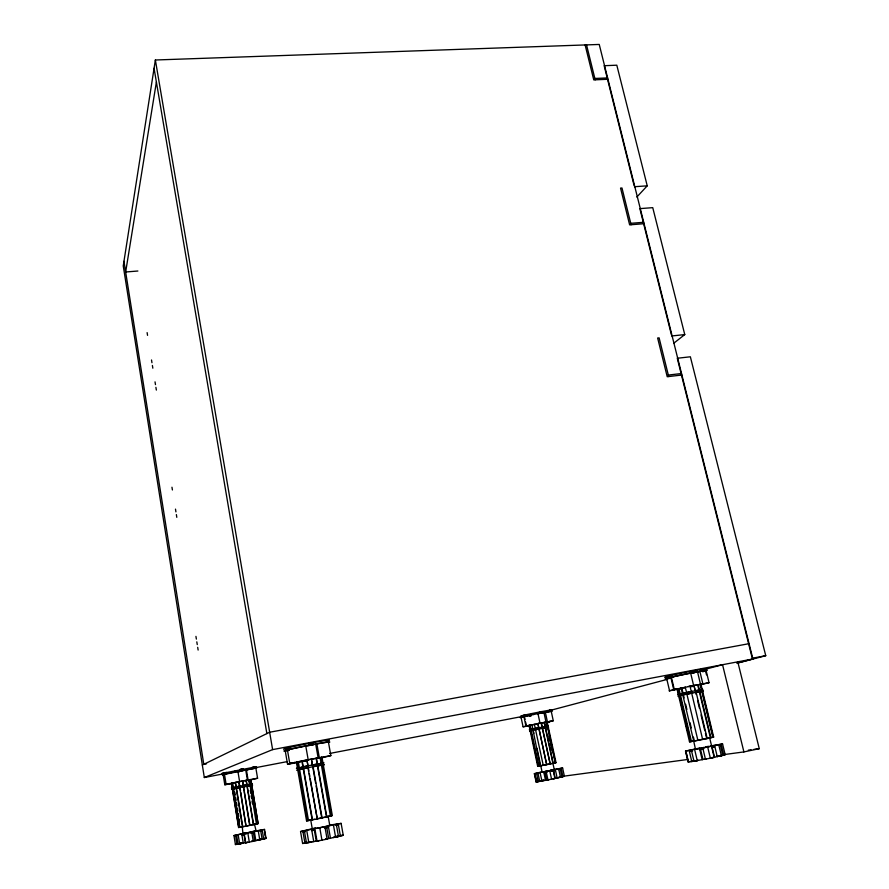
<?xml version="1.0" encoding="UTF-8"?>
<svg xmlns="http://www.w3.org/2000/svg" width="889" height="889" viewBox="0 0 889 889"><rect width="100%" height="100%" fill="white"/><g stroke="black" fill="none" stroke-linecap="round" stroke-linejoin="round"><path stroke-width="1.33" d="M736.825 663.194L752.894 658.982L599.242 44.45L155.364 59.996L123.249 265.911L204.314 777.531L223.395 773.863M156.397 81.988L125.66 271.99L137.884 271.012M306.561 820.836L297.726 769.93L298.537 769.774L307.372 820.669L306.561 820.836L309.361 820.08L308.561 820.236M321.985 757.328L322.996 763.073L320.273 763.518L321.085 763.362L320.062 757.595L319.262 757.761L321.985 757.328L321.151 757.606M315.651 783.309L312.75 766.785L321.407 765.162L330.441 816.113L329.63 816.269L331.53 815.791L322.518 765.029L324.329 764.684L312.528 766.796M256.488 766.707L222.006 773.441L223.183 773.33M533.133 730.191L545.268 727.758L554.28 769.663L542.112 772.074L536.967 748.227M636.857 197.014L647.236 185.834L616.81 65.197L604.153 65.708L634.057 185.379M542.112 772.074L543.457 771.73M673.862 343.154L684.763 334.586L652.748 207.659L639.869 208.626L671.373 334.631M702.899 689.442L695.509 690.697M243.919 790.254L243.353 786.832L250.087 785.543L256.443 823.97L255.843 824.081L258.077 823.581L250.954 779.609L248.542 779.953L248.909 782.131M541.912 771.863L534.345 773.686L536.1 781.998L540.834 780.909M539.401 781.031L536.556 781.753L535.211 775.386M202.336 765.029L269.656 732.236L749.071 643.669M240.541 790.921L239.986 787.498L232.329 789.11L238.574 827.515L242.364 826.614M706.11 670.539L709.044 682.696L691.309 685.986L693.598 685.43L690.664 673.129A20.358 0.589 -11.6 0 0 671.406 677.251L674.295 689.475L678.574 688.664L669.095 690.842L680.307 688.797M703.788 748.827L703.055 749.105L705.444 759.162L706.177 758.839L693.976 761.24L691.598 751.227L689.419 751.594L691.786 761.584L698.187 760.295L693.976 761.24M204.314 777.531L272.612 749.616L752.894 658.982M709.044 682.696L700.543 684.63M702.199 759.784L699.799 749.727L702.71 749.027M702.232 689.553L701.432 689.72L700.188 684.53L700.976 684.363L713.656 737.059L712.367 737.392L713.178 737.237L697.565 671.995L689.686 673.484M702.632 739.459L693.742 741.159L682.796 695.031L696.131 692.298L707.211 738.537L702.632 739.459L691.686 693.198M305.894 746.149L316.873 743.893A22.058 0.711 -11.1 0 1 328.463 742.237L330.852 755.617L321.862 757.817M327.252 816.535L328.174 816.435L329.797 825.559L322.818 827.192L312.306 829.07L310.717 819.936M315.228 827.97L300.549 831.537L302.604 843.494L307.472 842.35M306.016 842.305L304.749 842.75L307.127 842.283M237.252 771.485L255.876 768.118L257.577 778.242L250.676 779.864M312.306 829.07L315.262 828.315M708.733 737.981L709.655 737.87L711.644 746.127L705.31 747.538L695.476 749.26L693.698 741.037M668.061 678.096L672.817 677.118L668.084 678.107M235.018 771.208L236.141 770.952M533.967 714.445L520.143 717.545L521.587 717.456M328.174 816.435L316.662 818.913M299.426 762.284L300.482 761.962M289.058 750.06L285.236 750.783L287.536 764.207L294.915 762.518L289.77 763.507L287.436 749.983A22.058 0.711 -11.1 0 1 305.772 745.982L308.161 759.595L307.038 759.939L330.852 755.617M540.168 765.918L537.678 766.318L529.055 725.602L532.011 724.902L540.168 765.918L546.757 764.64L537.889 723.668L546.624 764.673L550.18 763.951L541.423 722.968L537.889 723.668M225.206 774.052L223.128 774.497L224.806 784.754L230.04 783.587L226.106 784.354L224.461 774.13L237.896 771.263L239.585 781.531L238.93 781.72L257.577 778.242M545.524 780.353L548.969 779.586L547.935 779.897L546.291 772.163L547.324 771.874L543.89 772.63L545.524 780.353L539.712 781.409L538.078 773.708L536.645 773.952L538.267 781.642L543.212 780.653L539.712 781.409M709.655 737.87L694.398 740.926M717.279 756.739L714.867 746.704L712.122 747.282L714.534 757.339L711.411 757.784L722.846 755.428L720.434 745.438L721.368 745.171L723.779 755.139L717.367 756.428L718.312 756.15M723.779 755.139L725.18 754.717L722.568 743.96L711.056 745.838M551.191 711.478L552.191 711.178L537.767 713.656M547.168 721.968L556.047 762.662L554.68 762.984L555.281 762.873L546.524 722.024L541.101 723.035L550.18 763.951M245.897 832.815L233.963 835.56L235.418 844.55L236.585 844.206M310.483 841.961L312.05 841.761L304.938 843.194L303.027 832.115L304.571 831.893L306.494 842.983L318.418 840.638M313.761 841.761L311.828 830.615L315.084 829.993L317.029 841.15L319.495 840.438M254.476 824.236L256.143 831.059L233.963 835.56M693.442 737.081L694.376 741.026L689.52 741.837L677.062 689.186L681.807 688.064L684.152 697.965M255.443 768.407L256.832 767.918L222.217 774.797L223.395 774.675M530.177 730.869L531.255 730.614M548.024 725.98L546.791 726.169L546.213 723.49M691.786 761.584L688.042 761.773L685.519 751.083L722.568 743.96M548.302 725.957L529.911 729.613L530.5 729.491M547.824 727.369L548.435 727.202L547.057 727.435L547.657 727.313M235.241 835.938L236.007 835.727M548.569 727.213L545.268 727.758M311.828 830.615L314.317 829.948L316.251 841.05M322.929 763.24L324.018 762.884L312.217 764.985M548.702 710.822L667.717 679.252M702.488 670.028L722.546 664.705L743.904 751.916L759.273 748.671L737.781 661.838M255.01 824.181L245.997 826.081L238.752 781.809L242.63 781.042L249.92 825.348L246.02 826.137L240.763 792.266M666.25 678.751A20.358 0.589 -11.6 0 1 666.661 678.507L673.295 677.074M737.614 663.072L765.751 655.693L690.364 356.789L677.274 358.256L752.25 658.238L765.751 655.693M697.565 671.995L699.876 671.395A20.358 0.589 -11.6 0 1 705.533 670.817L706.511 674.851M537.834 713.756L551.236 711.278L553.269 720.757L546.924 722.135L550.28 721.479L547.502 722.09M683.063 694.954L677.929 696.187L683.43 694.909L682.796 695.031M245.608 833.282L242.964 833.704L242.264 826.714M537.678 766.318L539.078 765.985L538.49 766.107M243.119 786.854L251.898 785.287L251.276 785.409L251.054 784.054L252.387 783.787L242.897 785.487M243.275 843.261L241.919 834.904L244.319 834.438L245.686 842.794L247.764 842.261L238.052 844.172L236.707 835.849L235.652 836.004L236.996 844.328L235.418 844.55M335.209 836.982L333.308 837.471L338.498 836.538L336.531 825.459L338.431 824.992L340.398 836.049L336.509 836.749M330.497 838.383L328.53 827.248L325.141 827.97L327.108 839.116L325.296 839.26L338.498 836.538M340.398 836.049L343.254 835.304L341.12 823.381L329.086 825.181M701.31 691.52L702.621 691.175L701.821 691.342L702.554 694.387M558.981 777.431L558.003 777.675L564.404 776.308L562.615 768.018L551.625 769.918M557.147 778.019L555.492 770.307L551.358 771.074L553.28 770.763L554.925 778.486L553.002 778.775L561.97 776.942L560.314 769.241L561.292 769.007L562.937 776.686M307.972 765.851L306.961 760.073L307.972 765.851L297.415 768.129L296.415 762.373L299.126 761.74L298.315 761.884L308.505 820.547L317.262 818.869L307.95 767.718L313.084 766.707L322.096 817.913L316.928 818.958M321.085 763.362L312.428 764.973L311.406 759.195L320.062 757.595M702.31 691.309L703.41 690.975L695.898 692.331M231.407 783.409L232.34 787.765L231.407 783.409L233.296 782.976L232.674 783.087L239.874 827.303L246.297 826.07M242.953 784.376L242.63 781.042M242.408 781.098L249.142 779.831L249.865 784.187L249.264 784.309L251.676 783.931M548.913 710.733C565.86 706.811 514.142 716.645 521.332 716.212M241.919 834.904L246.409 833.926M300.549 831.537L341.12 823.381M525.043 719.39L524.477 716.701L521.076 717.356L523.065 726.769L529.344 725.402L525.921 726.069L523.932 716.612L530.122 715.245M533.511 714.512L537.978 713.634L540.001 723.135L538.634 723.468L553.269 720.757M534.345 773.686L562.615 768.018M259.91 839.661L258.355 840.027L266.033 838.394L264.533 829.426L252.454 831.504M255.854 840.727L254.476 832.382L250.754 833.049L251.876 832.915L253.254 841.283L252.132 841.383L262.133 839.338L260.755 831.015L262.311 830.659L263.689 838.96M252.876 767.629L255.221 767.074M702.71 669.884L703.644 669.628L702.21 669.861M243.353 786.832L239.986 787.498M289.77 763.507L308.161 759.595M326.785 740.981L327.763 740.704L326.196 740.937M299.226 767.651L296.437 768.396L297.371 768.285M680.452 688.675L677.651 689.164L678.874 694.331M693.987 685.552L695.242 690.775L693.987 685.552L700.465 684.374M684.108 687.986L684.23 687.986M245.686 842.794L249.309 842.105L247.831 833.037L264.533 829.426M705.444 733.358L706.699 738.626L713.178 737.237M257.299 839.849L262.444 838.771M685.519 751.083L699.699 748.038M308.694 743.582L313.261 742.748L308.85 743.682M223.561 772.986C221.872 773.419 230.073 771.774 224.984 772.697M226.106 784.354L239.585 781.531M233.262 787.454L231.396 787.898L232.351 787.787M695.242 690.775L701.432 689.72M696.12 694.453L696.131 692.298M244.231 833.382L245.431 833.115M542.468 780.498L544.168 780.109L542.123 780.464M702.554 671.606L704.021 671.251L702.599 671.462M250.687 785.587L252.609 785.143L249.487 785.665L250.087 785.543M695.631 692.409L702.11 691.209M316.117 785.976L321.751 817.969L330.441 816.113M240.719 843.161L237.352 843.983L241.797 843.116L237.696 843.994M298.315 761.884L306.961 760.073M674.295 689.475L690.042 686.33L691.298 691.564L682.408 693.398L681.174 688.175L685.363 687.297M700.81 684.719L703.499 684.119L701.399 684.519M531.811 714.289L532.778 714.056L531.044 714.356M525.921 726.069L538.023 723.646M549.846 764.018L555.281 762.873M689.419 751.594L692.587 750.905M288.825 748.138L290.325 747.771L287.969 748.138M232.674 783.087L239.041 781.764L239.574 785.043M247.42 780.409L246.786 780.531M299.637 769.463L308.294 767.663L308.883 771.063M532.444 729.002L529.299 729.725L530.411 729.569M303.027 832.115L305.238 831.637M532.711 730.269L529.566 730.98L530.666 730.825M244.142 791.599L249.687 825.381L256.443 823.97M236.996 844.328L242.353 843.25L238.052 844.172M317.029 841.15L327.108 839.116M705.444 759.162L714.534 757.339M226.451 773.897L225.028 774.186M249.865 784.187L233.385 787.454L234.007 787.332M531.489 725.002L534.533 724.357M238.019 772.052L239.13 771.796L237.852 771.996M693.742 741.159L694.376 741.026M709.333 737.759L708.711 737.892L713.656 737.059M547.935 779.897L554.925 778.486M324.474 827.926L328.53 827.248M308.505 820.547L309.328 820.369L307.372 820.669M249.309 842.105L253.254 841.283M301.827 767.085L308.55 765.707M238.574 827.515L240.497 827.181L239.874 827.303M258.232 823.492L254.287 824.192M556.047 762.662L552.98 763.195M553.28 770.763L555.492 770.307M719.312 755.761L721.935 755.105M336.031 836.482L342.098 835.227M336.475 836.516L343.254 835.304M287.28 748.271L285.125 748.771L287.491 748.405M296.482 762.484L297.27 762.317M677.062 689.186L678.44 689.008L677.651 689.164M690.942 686.797L693.487 686.275M235.141 787.065L240.13 786.043M686.019 694.331L692.664 692.976M534.545 728.558L539.501 727.546M559.214 777.275L562.615 776.519L559.503 777.008M266.033 838.394C249.465 841.305 273.179 836.938 263.366 838.605M669.806 676.118C677.196 674.529 664.45 676.962 669.206 676.24M547.946 710.767L550.18 710.367L548.313 710.789M524.11 716.712L521.876 717.134L524.11 716.623M248.542 779.953L249.142 779.831M298.582 769.841L297.726 769.93M679.085 694.209L678.296 694.376L683.041 693.276L682.408 693.398M529.055 725.602L529.655 725.48M546.524 722.024L545.924 722.146L547.302 721.924M678.674 695.998L679.463 695.831M534.811 729.825L539.767 728.813M557.903 769.518L559.948 769.096M531.311 715.601L529.433 716.012L531.166 715.712M308.872 767.518L296.748 770.196L297.682 770.074M692.275 691.331L677.607 694.498L678.351 694.453M546.791 726.169L547.391 726.057M546.013 771.185L547.568 770.863M248.564 832.448L250.287 832.093M310.85 745.004C303.227 746.727 318.684 743.404 311.061 745.138M694.453 672.395C701.832 671.051 687.186 673.862 694.565 672.529M241.519 769.141C236.041 770.352 247.409 767.963 241.886 769.174M241.752 770.507C236.218 771.73 247.631 769.318 242.108 770.541M688.33 686.486L693.598 685.43M535.989 723.946L540.001 723.135M240.352 787.41L231.618 789.265L232.329 789.11M547.035 779.397L547.768 779.353M251.765 840.927L253.709 840.527M306.616 760.117L311.739 759.106M689.953 686.33L694.487 685.441M307.638 765.907L312.761 764.896M695.743 690.664L691.298 691.564M701.81 747.849L703.899 747.438M288.28 749.927L285.436 750.56L288.481 750.06M688.208 761.895L693.853 760.795M541.634 711.6C535.834 712.745 543.479 711.444 542.057 711.522M541.912 712.867C536.1 714.011 543.746 712.7 542.323 712.789M542.023 727.046L546.279 726.235M542.29 728.313L546.546 727.502M689.52 741.837L692.864 741.037M543.89 772.63L546.291 772.163M331.53 815.791L332.342 815.635L323.318 764.862M256.099 767.585L287.436 761.573M329.686 753.461L521.821 716.567M303.193 761.44L305.916 760.917M232.107 787.754L232.74 787.632M699.799 749.727L703.055 749.105M224.806 772.83L223.828 773.019M250.331 779.72L250.954 779.609M206.515 763.807L203.792 764.318L123.96 261.322M671.406 677.251L673.54 676.851M702.377 671.406L704.488 671.017M558.648 769.507L561.292 769.007M526.632 715.301L529.088 714.845M681.174 688.175L681.807 688.064M302.393 761.484L305.894 760.828M244.475 826.381L241.841 826.826M550.691 770.252L552.058 769.996M259.799 831.126L262.311 830.659M226.184 773.863L223.161 774.597L224.517 774.286M529.144 725.78L523.154 726.813M705.955 746.771L708.511 746.304M314.595 819.314L310.861 819.958M705.966 747.038L707.877 746.682M253.465 831.471L254.721 831.248M335.842 825.47L338.431 824.992M327.841 816.291L331.464 815.713M554.392 777.931L556.114 777.753M297.115 762.706L287.536 764.207M230.829 783.765L224.806 784.754M529.888 725.491L531.966 725.124M235.852 771.096L235.196 771.196M225.439 772.986L227.562 772.63M692.131 760.884L694.353 760.506M553.158 769.807L554.314 769.63M536.1 781.998L538.267 781.642M327.574 825.837L328.863 825.625M714.867 746.704L711.745 747.193L714.145 757.195M224.184 774.508L226.239 774.197M552.569 763.329L540.768 765.718M748.316 750.16L751.061 749.783M753.794 749.416L759.273 748.671M559.959 776.697L687.619 759.495M723.313 754.683L743.904 751.916M710.711 746.204L711.644 746.127M302.604 843.494L304.938 843.194M522.288 717.301L521.076 717.356M723.224 754.95L725.18 754.717M716.734 756.183L718.012 756.039M254.476 832.382L253.354 832.515L254.721 840.838M668.317 375.058L681.519 373.524M681.896 375.014L667.217 376.725L657.638 338.009L659.105 337.853L668.695 376.547M563.326 776.43L564.404 776.308M671.706 335.975L684.763 334.586M630.734 223.317L643.714 222.294M644.069 223.717L629.634 224.85L620.544 188.09L621.978 187.99L631.09 224.739M634.402 186.723L647.236 185.834M594.852 78.465L607.609 77.921M607.954 79.265L593.763 79.877L585.118 44.95M685.875 751.994L688.319 761.984M586.529 44.895L595.186 79.821M718.812 744.993L721.424 755.85M699.876 671.395L702.832 683.652M702.799 695.398L712.856 737.214M698.187 684.752L699.443 689.964M699.832 691.598L710.922 737.759M697.687 684.863L698.932 690.075M699.332 691.709L710.4 737.848M697.554 700.454L699.454 708.355M701.032 714.934L704.81 730.725M707.755 747.327L710.367 758.228M700.554 749.449L702.932 759.45M685.263 687.297L686.608 692.52M686.897 694.165L697.898 740.381M685.641 704.244L686.897 709.5M690.008 722.635L691.264 727.891M694.709 749.838L697.287 760.717M678.929 688.731L691.442 741.537M678.296 688.842L690.809 741.67M679.263 695.954L680.218 699.999M681.174 704.032L683.085 712.089M685.63 722.835L687.53 730.902M670.917 677.707L673.773 689.831M685.952 751.316L688.497 762.106M666.661 678.507L669.528 690.642M558.703 768.963L560.492 777.319M545.346 712.222L547.38 721.712M546.713 722.046L555.447 762.784M543.968 712.589L545.99 722.046M548.891 735.992L550.047 741.382M550.635 744.082L552.08 750.838M544.457 722.39L553.225 763.318M544.135 722.468L544.99 726.502M553.569 770.607L555.214 778.308M549.791 770.819L551.569 779.197M544.935 772.341L546.568 780.042M534.4 724.379L543.246 765.329M533.356 731.247L533.811 733.358M530.144 725.324L538.79 766.14M540.123 772.697L541.901 781.053M529.622 725.424L538.267 766.251M525.61 722.079L526.466 726.102M536.334 779.242L536.834 781.609M534.756 774.197L536.378 781.853M333.486 825.248L335.62 837.294M321.173 757.495L322.196 763.24M316.873 743.893L319.273 757.461M315.728 744.293L318.129 757.817M316.473 758.217L317.495 763.995M317.806 765.807L326.841 816.913M316.128 758.306L317.151 764.084M317.473 765.885L326.496 816.969M326.73 827.448L328.686 838.538M311.617 760.351L312.228 763.818M319.84 828.126L321.962 840.216M309.316 773.53L309.783 776.197M310.25 778.864L317.029 817.536M302.238 761.051L303.249 766.829M303.56 768.641L312.483 819.791M301.904 761.095L302.905 766.885M303.227 768.685L312.15 819.88M297.226 762.217L298.226 767.974M306.761 830.626L308.85 842.683M155.364 59.996L272.612 749.616M154.064 68.275L266.867 733.592M264.544 831.271L265.722 838.349M264.544 832.437L264.933 834.793M250.776 779.575L258.077 823.581M250.187 779.697L257.477 823.703M258.277 830.871L259.777 839.905M250.276 790.421L250.72 793.11M251.165 795.799L251.609 798.5M252.054 801.189L252.509 803.889M246.386 769.641L248.075 779.875M245.72 769.863L247.409 780.086M246.286 780.353L253.587 824.581M246.064 780.409L253.354 824.625M235.541 782.487L236.252 786.854M236.485 788.21L242.775 826.759M244.008 834.382L245.375 842.716M235.252 782.531L235.974 786.898M236.196 788.265L242.486 826.826M234.785 792.099L235.229 794.799M235.663 797.5L236.107 800.2M236.541 802.9L236.985 805.59M237.43 808.29L237.863 810.99M238.308 813.691L238.741 816.38M239.185 819.08L239.619 821.78M232.029 783.287L239.208 827.381M232.74 790.254L238.785 827.415M238.185 834.904L239.652 843.95M147.118 332.619L147.552 335.353M151.519 359.978L151.952 362.712M152.397 365.457L152.83 368.19M155.03 381.87L155.475 384.604M155.908 387.348L156.353 390.082M171.966 487.228L172.41 489.972M175.489 509.119L175.922 511.864M176.366 514.598L176.8 517.331M195.936 636.38L196.38 639.113M196.813 641.847L197.258 644.581M197.691 647.325L198.136 650.059M665.794 677.34A21.58 0.656 -11.6 0 1 684.63 672.595A21.58 0.656 -11.6 0 1 706.411 668.939M704.899 671.095A21.58 0.633 -11.6 0 1 702.921 671.595M670.895 678.207A21.58 0.633 -11.6 0 1 668.606 678.596M666.172 678.94A21.58 0.633 -11.6 0 1 685.019 674.229A21.58 0.633 -11.6 0 1 706.799 670.55M288.814 750.438A22.058 0.711 -11.1 0 1 285.236 750.783M283.658 749.271A23.37 0.789 -11.1 0 1 310.85 743.082A23.37 0.789 -11.1 0 1 326.985 741.07M285.258 750.994A23.381 0.756 -11.1 0 1 305.216 746.049A23.381 0.756 -11.1 0 1 329.274 742.271M691.753 671.295L696.543 670.328L691.753 671.295M521.61 715.856L525.199 715.145L521.61 715.856M251.776 767.607L255.588 766.885L251.776 767.607"/></g></svg>
